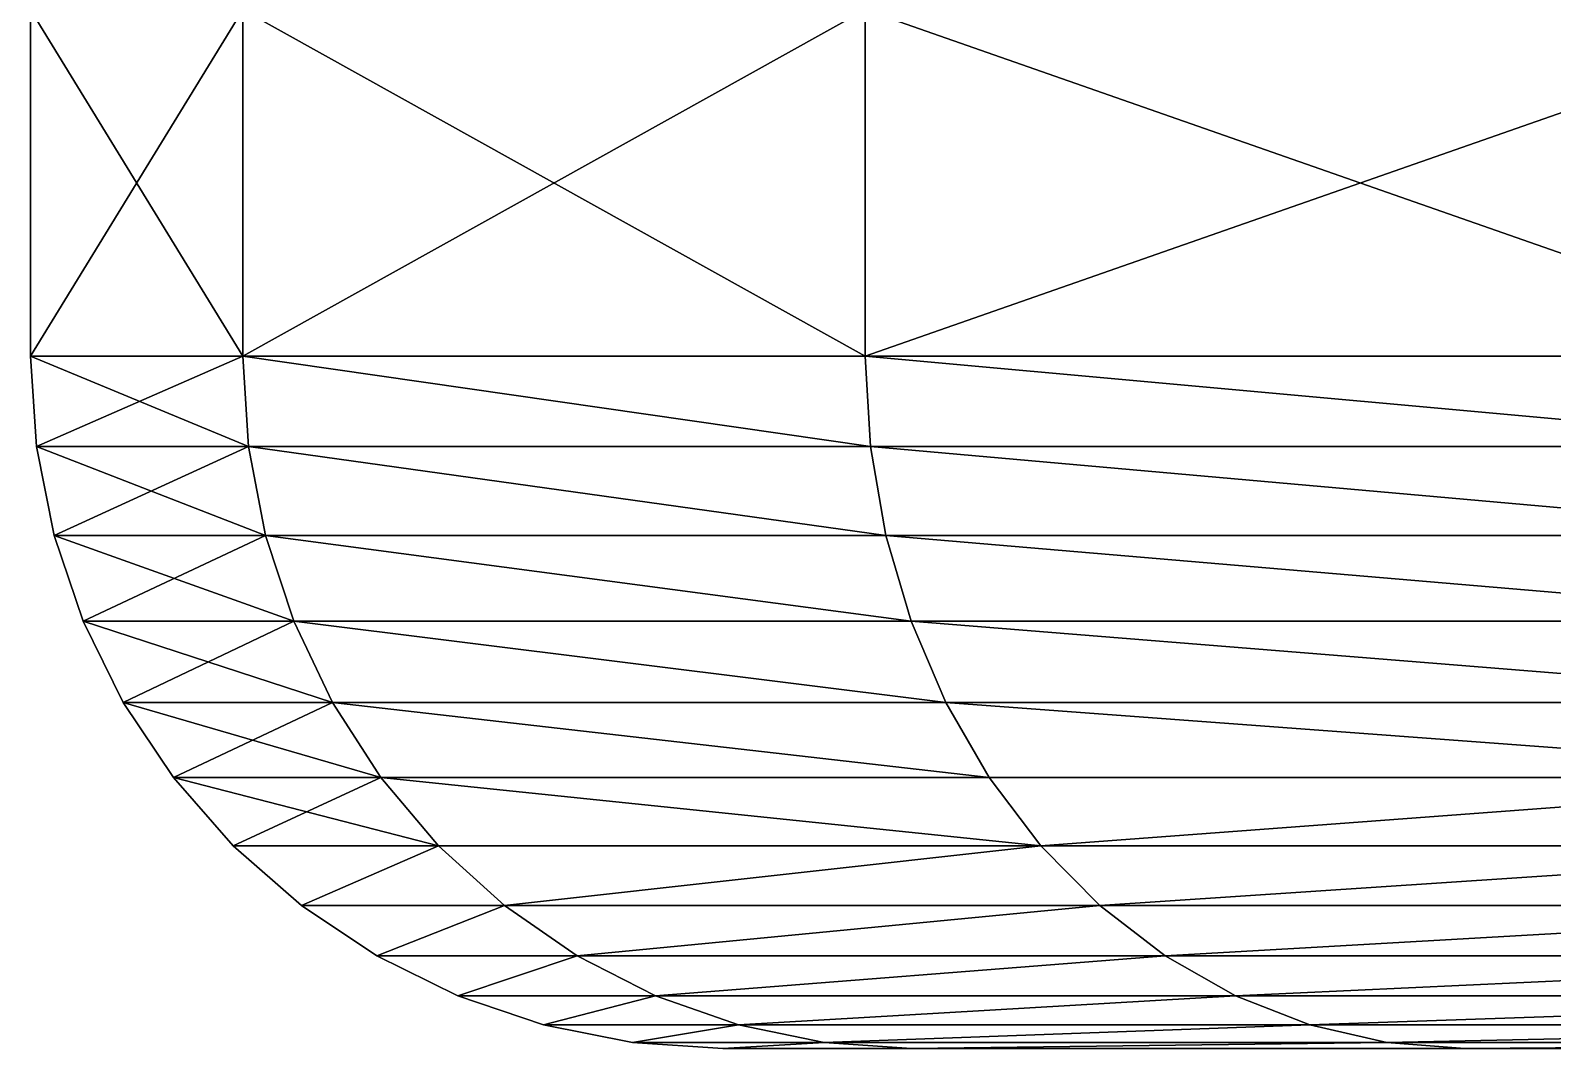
# Model space of a CAD drawing. Header units: millimetres. Extents: x 792 to 981, y 271 to 417.
# Drawn here: x 869.886 to 872.084, y 317.434 to 318.904 of the extents above; entities that cross this region are included whole.
import ezdxf

# ---------------------------------------------------------------- set-up
doc = ezdxf.new("R2010")
doc.units = ezdxf.units.MM

msp = doc.modelspace()

# ---------------------------------------------------------------- linework, layer by layer
at = {"extrusion": (-3.06162e-16, -1, -1.83697e-16)}
for p, q in [((869.8857, 318.934, 56.5), (869.8857, 318.434, 56.5)), ((870.1923, 318.934, 58.8294), (870.1923, 318.434, 58.8294)), ((870.1923, 318.934, 54.1706), (870.1923, 318.434, 54.1706)), ((871.0914, 318.934, 52), (871.0914, 318.434, 52)), ((871.0914, 318.934, 61), (871.0914, 318.434, 61)), ((869.8857, 318.434, 56.5), (869.8942, 318.3035, 56.5)), ((869.8857, 318.434, 56.5), (870.1923, 318.434, 54.1706)), ((870.1923, 318.434, 58.8294), (869.8857, 318.434, 56.5)), ((870.2006, 318.3035, 54.1728), (870.1923, 318.434, 54.1706)), ((870.2006, 318.3035, 58.8272), (870.1923, 318.434, 58.8294)), ((870.1923, 318.434, 54.1706), (871.0914, 318.434, 52)), ((871.0914, 318.434, 61), (870.1923, 318.434, 58.8294)), ((871.0988, 318.3035, 60.9957), (871.0914, 318.434, 61)), ((871.0988, 318.3035, 52.0043), (871.0914, 318.434, 52)), ((872.5217, 318.434, 62.864), (871.0914, 318.434, 61)), ((871.0914, 318.434, 52), (872.5217, 318.434, 50.136)), ((869.8942, 318.3035, 56.5), (869.9197, 318.1752, 56.5)), ((869.8942, 318.3035, 56.5), (870.2006, 318.3035, 54.1728)), ((870.2006, 318.3035, 58.8272), (869.8942, 318.3035, 56.5)), ((870.2252, 318.1752, 54.1794), (870.2006, 318.3035, 54.1728)), ((871.0988, 318.3035, 60.9957), (870.2006, 318.3035, 58.8272)), ((870.2252, 318.1752, 58.8206), (870.2006, 318.3035, 58.8272)), ((870.2006, 318.3035, 54.1728), (871.0988, 318.3035, 52.0043)), ((871.0988, 318.3035, 52.0043), (872.5278, 318.3035, 50.1421)), ((872.5278, 318.3035, 62.8579), (871.0988, 318.3035, 60.9957)), ((871.1209, 318.1752, 60.983), (871.0988, 318.3035, 60.9957)), ((871.1209, 318.1752, 52.017), (871.0988, 318.3035, 52.0043)), ((869.9197, 318.1752, 56.5), (870.2252, 318.1752, 54.1794)), ((870.2252, 318.1752, 58.8206), (869.9197, 318.1752, 56.5)), ((869.9197, 318.1752, 56.5), (869.9618, 318.0514, 56.5)), ((870.2252, 318.1752, 54.1794), (871.1209, 318.1752, 52.017)), ((871.1209, 318.1752, 60.983), (870.2252, 318.1752, 58.8206)), ((870.2659, 318.0514, 58.8097), (870.2252, 318.1752, 58.8206)), ((870.2659, 318.0514, 54.1903), (870.2252, 318.1752, 54.1794)), ((871.1209, 318.1752, 52.017), (872.5458, 318.1752, 50.1601)), ((872.5458, 318.1752, 62.8399), (871.1209, 318.1752, 60.983)), ((871.1574, 318.0514, 60.9619), (871.1209, 318.1752, 60.983)), ((871.1574, 318.0514, 52.0381), (871.1209, 318.1752, 52.017)), ((869.9618, 318.0514, 56.5), (870.2659, 318.0514, 54.1903)), ((869.9618, 318.0514, 56.5), (870.0196, 317.934, 56.5)), ((870.2659, 318.0514, 58.8097), (869.9618, 318.0514, 56.5)), ((870.3217, 317.934, 54.2053), (870.2659, 318.0514, 54.1903)), ((870.2659, 318.0514, 54.1903), (871.1574, 318.0514, 52.0381)), ((871.1574, 318.0514, 60.9619), (870.2659, 318.0514, 58.8097)), ((870.3217, 317.934, 58.7947), (870.2659, 318.0514, 58.8097)), ((871.2075, 317.934, 52.067), (871.1574, 318.0514, 52.0381)), ((871.1574, 318.0514, 52.0381), (872.5755, 318.0514, 50.1899)), ((872.5755, 318.0514, 62.8101), (871.1574, 318.0514, 60.9619)), ((871.2075, 317.934, 60.933), (871.1574, 318.0514, 60.9619)), ((870.0196, 317.934, 56.5), (870.3217, 317.934, 54.2053)), ((870.3217, 317.934, 58.7947), (870.0196, 317.934, 56.5)), ((870.0196, 317.934, 56.5), (870.0923, 317.8253, 56.5)), ((870.3919, 317.8253, 54.2241), (870.3217, 317.934, 54.2053)), ((871.2075, 317.934, 60.933), (870.3217, 317.934, 58.7947)), ((870.3919, 317.8253, 58.7759), (870.3217, 317.934, 58.7947)), ((870.3217, 317.934, 54.2053), (871.2075, 317.934, 52.067)), ((871.2704, 317.8253, 52.1033), (871.2075, 317.934, 52.067)), ((872.6164, 317.934, 62.7692), (871.2075, 317.934, 60.933)), ((871.2704, 317.8253, 60.8967), (871.2075, 317.934, 60.933)), ((871.2075, 317.934, 52.067), (872.6164, 317.934, 50.2308)), ((870.0923, 317.8253, 56.5), (870.3919, 317.8253, 54.2241)), ((870.0923, 317.8253, 56.5), (870.1786, 317.7269, 56.5)), ((870.3919, 317.8253, 58.7759), (870.0923, 317.8253, 56.5)), ((870.3919, 317.8253, 54.2241), (871.2704, 317.8253, 52.1033)), ((870.4752, 317.7269, 54.2464), (870.3919, 317.8253, 54.2241)), ((871.2704, 317.8253, 60.8967), (870.3919, 317.8253, 58.7759)), ((870.4752, 317.7269, 58.7536), (870.3919, 317.8253, 58.7759)), ((871.2704, 317.8253, 52.1033), (872.6678, 317.8253, 50.2822)), ((872.6678, 317.8253, 62.7178), (871.2704, 317.8253, 60.8967)), ((871.3451, 317.7269, 60.8536), (871.2704, 317.8253, 60.8967)), ((871.3451, 317.7269, 52.1464), (871.2704, 317.8253, 52.1033)), ((870.1786, 317.7269, 56.5), (870.2769, 317.6407, 56.5)), ((870.1786, 317.7269, 56.5), (870.4752, 317.7269, 54.2464)), ((870.4752, 317.7269, 58.7536), (870.1786, 317.7269, 56.5)), ((870.5702, 317.6407, 54.2719), (870.4752, 317.7269, 54.2464)), ((870.4752, 317.7269, 54.2464), (871.3451, 317.7269, 52.1464)), ((871.3451, 317.7269, 60.8536), (870.4752, 317.7269, 58.7536)), ((870.5702, 317.6407, 58.7281), (870.4752, 317.7269, 58.7536)), ((871.4303, 317.6407, 52.1956), (871.3451, 317.7269, 52.1464)), ((871.3451, 317.7269, 52.1464), (872.7288, 317.7269, 50.3431)), ((872.7288, 317.7269, 62.6569), (871.3451, 317.7269, 60.8536)), ((871.4303, 317.6407, 60.8044), (871.3451, 317.7269, 60.8536)), ((870.2769, 317.6407, 56.5), (870.3857, 317.568, 56.5)), ((870.5702, 317.6407, 58.7281), (870.2769, 317.6407, 56.5)), ((870.2769, 317.6407, 56.5), (870.5702, 317.6407, 54.2719)), ((870.5702, 317.6407, 54.2719), (871.4303, 317.6407, 52.1956)), ((870.6753, 317.568, 54.3), (870.5702, 317.6407, 54.2719)), ((871.4303, 317.6407, 60.8044), (870.5702, 317.6407, 58.7281)), ((870.6753, 317.568, 58.7), (870.5702, 317.6407, 58.7281)), ((871.5244, 317.568, 52.25), (871.4303, 317.6407, 52.1956)), ((871.4303, 317.6407, 52.1956), (872.7984, 317.6407, 50.4127)), ((872.7984, 317.6407, 62.5873), (871.4303, 317.6407, 60.8044)), ((871.5244, 317.568, 60.75), (871.4303, 317.6407, 60.8044)), ((870.3857, 317.568, 56.5), (870.6753, 317.568, 54.3)), ((870.3857, 317.568, 56.5), (870.503, 317.5102, 56.5)), ((870.6753, 317.568, 58.7), (870.3857, 317.568, 56.5)), ((871.5244, 317.568, 60.75), (870.6753, 317.568, 58.7)), ((870.7886, 317.5102, 58.6696), (870.6753, 317.568, 58.7)), ((870.7886, 317.5102, 54.3304), (870.6753, 317.568, 54.3)), ((870.6753, 317.568, 54.3), (871.5244, 317.568, 52.25)), ((871.626, 317.5102, 52.3087), (871.5244, 317.568, 52.25)), ((871.5244, 317.568, 52.25), (872.8753, 317.568, 50.4896)), ((872.8753, 317.568, 62.5104), (871.5244, 317.568, 60.75)), ((871.626, 317.5102, 60.6913), (871.5244, 317.568, 60.75)), ((870.503, 317.5102, 56.5), (870.7886, 317.5102, 54.3304)), ((870.503, 317.5102, 56.5), (870.6268, 317.4681, 56.5)), ((870.7886, 317.5102, 58.6696), (870.503, 317.5102, 56.5)), ((870.7886, 317.5102, 54.3304), (871.626, 317.5102, 52.3087)), ((870.9083, 317.4681, 54.3625), (870.7886, 317.5102, 54.3304)), ((871.626, 317.5102, 60.6913), (870.7886, 317.5102, 58.6696)), ((870.9083, 317.4681, 58.6375), (870.7886, 317.5102, 58.6696)), ((871.626, 317.5102, 52.3087), (872.9582, 317.5102, 50.5725)), ((872.9582, 317.5102, 62.4275), (871.626, 317.5102, 60.6913)), ((871.7333, 317.4681, 60.6294), (871.626, 317.5102, 60.6913)), ((871.7333, 317.4681, 52.3706), (871.626, 317.5102, 52.3087)), ((870.6268, 317.4681, 56.5), (870.7551, 317.4426, 56.5)), ((870.6268, 317.4681, 56.5), (870.9083, 317.4681, 54.3625)), ((870.9083, 317.4681, 58.6375), (870.6268, 317.4681, 56.5)), ((870.9083, 317.4681, 54.3625), (871.7333, 317.4681, 52.3706)), ((871.0322, 317.4426, 54.3957), (870.9083, 317.4681, 54.3625)), ((871.7333, 317.4681, 60.6294), (870.9083, 317.4681, 58.6375)), ((871.0322, 317.4426, 58.6043), (870.9083, 317.4681, 58.6375)), ((871.7333, 317.4681, 52.3706), (873.0458, 317.4681, 50.6601)), ((871.8444, 317.4426, 52.4347), (871.7333, 317.4681, 52.3706)), ((873.0458, 317.4681, 62.3399), (871.7333, 317.4681, 60.6294)), ((871.8444, 317.4426, 60.5653), (871.7333, 317.4681, 60.6294)), ((870.7551, 317.4426, 56.5), (871.0322, 317.4426, 54.3957)), ((870.7551, 317.4426, 56.5), (870.8857, 317.434, 56.5)), ((871.0322, 317.4426, 58.6043), (870.7551, 317.4426, 56.5)), ((870.8857, 317.434, 56.5), (871.1583, 317.434, 54.4294)), ((871.1583, 317.434, 58.5706), (870.8857, 317.434, 56.5)), ((871.0322, 317.4426, 54.3957), (871.8444, 317.4426, 52.4347)), ((871.1583, 317.434, 54.4294), (871.0322, 317.4426, 54.3957)), ((871.8444, 317.4426, 60.5653), (871.0322, 317.4426, 58.6043)), ((871.1583, 317.434, 58.5706), (871.0322, 317.4426, 58.6043)), ((871.1583, 317.434, 54.4294), (871.9575, 317.434, 52.5)), ((871.9575, 317.434, 60.5), (871.1583, 317.434, 58.5706)), ((871.9575, 317.434, 52.5), (871.8444, 317.4426, 52.4347)), ((871.8444, 317.4426, 52.4347), (873.1365, 317.4426, 50.7508)), ((873.1365, 317.4426, 62.2492), (871.8444, 317.4426, 60.5653)), ((871.9575, 317.434, 60.5), (871.8444, 317.4426, 60.5653)), ((871.8943, 317.434, 56.5), (872.1325, 317.434, 54.6905)), ((872.1325, 317.434, 58.3095), (871.8943, 317.434, 56.5)), ((873.2288, 317.434, 62.1569), (871.9575, 317.434, 60.5)), ((871.9575, 317.434, 52.5), (873.2288, 317.434, 50.8431))]:
    msp.add_line(p, q, dxfattribs=at)

# ---------------------------------------------------------------- meshes
at = {"color": 160, "true_color": 0x3232ff}
mesh = msp.add_polyface(dxfattribs=at)
corners = [(869.8857, 318.934, 56.5), (870.1923, 318.434, 58.8294), (870.1923, 318.934, 58.8294), (869.8857, 318.434, 56.5)]
mesh.append_faces([[corners[k] for k in face] for face in [(0, 1, 2), (1, 0, 3)]], dxfattribs={"vtx0": -1, "color": 160})
mesh = msp.add_polyface(dxfattribs=at)
corners = [(870.1923, 318.934, 54.1706), (869.8857, 318.434, 56.5), (869.8857, 318.934, 56.5), (870.1923, 318.434, 54.1706)]
mesh.append_faces([[corners[k] for k in face] for face in [(0, 1, 2), (1, 0, 3)]], dxfattribs={"vtx0": -1, "color": 160})
mesh = msp.add_polyface(dxfattribs=at)
corners = [(870.1923, 318.934, 58.8294), (871.0914, 318.434, 61), (871.0914, 318.934, 61), (870.1923, 318.434, 58.8294)]
mesh.append_faces([[corners[k] for k in face] for face in [(0, 1, 2), (1, 0, 3)]], dxfattribs={"vtx0": -1, "color": 160})
mesh = msp.add_polyface(dxfattribs=at)
corners = [(871.0914, 318.934, 52), (870.1923, 318.434, 54.1706), (870.1923, 318.934, 54.1706), (871.0914, 318.434, 52)]
mesh.append_faces([[corners[k] for k in face] for face in [(0, 1, 2), (1, 0, 3)]], dxfattribs={"vtx0": -1, "color": 160})
mesh = msp.add_polyface(dxfattribs=at)
corners = [(872.5217, 318.934, 50.136), (871.0914, 318.434, 52), (871.0914, 318.934, 52), (872.5217, 318.434, 50.136)]
mesh.append_faces([[corners[k] for k in face] for face in [(0, 1, 2), (1, 0, 3)]], dxfattribs={"vtx0": -1, "color": 160})
mesh = msp.add_polyface(dxfattribs=at)
corners = [(871.0914, 318.934, 61), (872.5217, 318.434, 62.864), (872.5217, 318.934, 62.864), (871.0914, 318.434, 61)]
mesh.append_faces([[corners[k] for k in face] for face in [(0, 1, 2), (1, 0, 3)]], dxfattribs={"vtx0": -1, "color": 160})
mesh = msp.add_polyface(dxfattribs=at)
corners = [(870.1923, 318.434, 54.1706), (869.8942, 318.3035, 56.5), (869.8857, 318.434, 56.5), (870.2006, 318.3035, 54.1728)]
mesh.append_faces([[corners[k] for k in face] for face in [(0, 1, 2), (1, 0, 3)]], dxfattribs={"vtx0": -1, "color": 160})
mesh = msp.add_polyface(dxfattribs=at)
corners = [(869.8857, 318.434, 56.5), (870.2006, 318.3035, 58.8272), (870.1923, 318.434, 58.8294), (869.8942, 318.3035, 56.5)]
mesh.append_faces([[corners[k] for k in face] for face in [(0, 1, 2), (1, 0, 3)]], dxfattribs={"vtx0": -1, "color": 160})
mesh = msp.add_polyface(dxfattribs=at)
corners = [(870.1923, 318.434, 54.1706), (871.0988, 318.3035, 52.0043), (870.2006, 318.3035, 54.1728), (871.0914, 318.434, 52)]
mesh.append_faces([[corners[k] for k in face] for face in [(0, 1, 2), (1, 0, 3)]], dxfattribs={"vtx0": -1, "color": 160})
mesh = msp.add_polyface(dxfattribs=at)
corners = [(870.1923, 318.434, 58.8294), (871.0988, 318.3035, 60.9957), (871.0914, 318.434, 61), (870.2006, 318.3035, 58.8272)]
mesh.append_faces([[corners[k] for k in face] for face in [(0, 1, 2), (1, 0, 3)]], dxfattribs={"vtx0": -1, "color": 160})
mesh = msp.add_polyface(dxfattribs=at)
corners = [(871.0914, 318.434, 52), (872.5278, 318.3035, 50.1421), (871.0988, 318.3035, 52.0043), (872.5217, 318.434, 50.136)]
mesh.append_faces([[corners[k] for k in face] for face in [(0, 1, 2), (1, 0, 3)]], dxfattribs={"vtx0": -1, "color": 160})
mesh = msp.add_polyface(dxfattribs=at)
corners = [(871.0914, 318.434, 61), (872.5278, 318.3035, 62.8579), (872.5217, 318.434, 62.864), (871.0988, 318.3035, 60.9957)]
mesh.append_faces([[corners[k] for k in face] for face in [(0, 1, 2), (1, 0, 3)]], dxfattribs={"vtx0": -1, "color": 160})
mesh = msp.add_polyface(dxfattribs=at)
corners = [(870.2006, 318.3035, 54.1728), (869.9197, 318.1752, 56.5), (869.8942, 318.3035, 56.5), (870.2252, 318.1752, 54.1794)]
mesh.append_faces([[corners[k] for k in face] for face in [(0, 1, 2), (1, 0, 3)]], dxfattribs={"vtx0": -1, "color": 160})
mesh = msp.add_polyface(dxfattribs=at)
corners = [(869.8942, 318.3035, 56.5), (870.2252, 318.1752, 58.8206), (870.2006, 318.3035, 58.8272), (869.9197, 318.1752, 56.5)]
mesh.append_faces([[corners[k] for k in face] for face in [(0, 1, 2), (1, 0, 3)]], dxfattribs={"vtx0": -1, "color": 160})
mesh = msp.add_polyface(dxfattribs=at)
corners = [(870.2006, 318.3035, 54.1728), (871.1209, 318.1752, 52.017), (870.2252, 318.1752, 54.1794), (871.0988, 318.3035, 52.0043)]
mesh.append_faces([[corners[k] for k in face] for face in [(0, 1, 2), (1, 0, 3)]], dxfattribs={"vtx0": -1, "color": 160})
mesh = msp.add_polyface(dxfattribs=at)
corners = [(870.2006, 318.3035, 58.8272), (871.1209, 318.1752, 60.983), (871.0988, 318.3035, 60.9957), (870.2252, 318.1752, 58.8206)]
mesh.append_faces([[corners[k] for k in face] for face in [(0, 1, 2), (1, 0, 3)]], dxfattribs={"vtx0": -1, "color": 160})
mesh = msp.add_polyface(dxfattribs=at)
corners = [(871.0988, 318.3035, 52.0043), (872.5458, 318.1752, 50.1601), (871.1209, 318.1752, 52.017), (872.5278, 318.3035, 50.1421)]
mesh.append_faces([[corners[k] for k in face] for face in [(0, 1, 2), (1, 0, 3)]], dxfattribs={"vtx0": -1, "color": 160})
mesh = msp.add_polyface(dxfattribs=at)
corners = [(871.0988, 318.3035, 60.9957), (872.5458, 318.1752, 62.8399), (872.5278, 318.3035, 62.8579), (871.1209, 318.1752, 60.983)]
mesh.append_faces([[corners[k] for k in face] for face in [(0, 1, 2), (1, 0, 3)]], dxfattribs={"vtx0": -1, "color": 160})
mesh = msp.add_polyface(dxfattribs=at)
corners = [(870.2252, 318.1752, 54.1794), (869.9618, 318.0514, 56.5), (869.9197, 318.1752, 56.5), (870.2659, 318.0514, 54.1903)]
mesh.append_faces([[corners[k] for k in face] for face in [(0, 1, 2), (1, 0, 3)]], dxfattribs={"vtx0": -1, "color": 160})
mesh = msp.add_polyface(dxfattribs=at)
corners = [(869.9197, 318.1752, 56.5), (870.2659, 318.0514, 58.8097), (870.2252, 318.1752, 58.8206), (869.9618, 318.0514, 56.5)]
mesh.append_faces([[corners[k] for k in face] for face in [(0, 1, 2), (1, 0, 3)]], dxfattribs={"vtx0": -1, "color": 160})
mesh = msp.add_polyface(dxfattribs=at)
corners = [(870.2252, 318.1752, 54.1794), (871.1574, 318.0514, 52.0381), (870.2659, 318.0514, 54.1903), (871.1209, 318.1752, 52.017)]
mesh.append_faces([[corners[k] for k in face] for face in [(0, 1, 2), (1, 0, 3)]], dxfattribs={"vtx0": -1, "color": 160})
mesh = msp.add_polyface(dxfattribs=at)
corners = [(870.2252, 318.1752, 58.8206), (871.1574, 318.0514, 60.9619), (871.1209, 318.1752, 60.983), (870.2659, 318.0514, 58.8097)]
mesh.append_faces([[corners[k] for k in face] for face in [(0, 1, 2), (1, 0, 3)]], dxfattribs={"vtx0": -1, "color": 160})
mesh = msp.add_polyface(dxfattribs=at)
corners = [(871.1209, 318.1752, 52.017), (872.5755, 318.0514, 50.1899), (871.1574, 318.0514, 52.0381), (872.5458, 318.1752, 50.1601)]
mesh.append_faces([[corners[k] for k in face] for face in [(0, 1, 2), (1, 0, 3)]], dxfattribs={"vtx0": -1, "color": 160})
mesh = msp.add_polyface(dxfattribs=at)
corners = [(871.1209, 318.1752, 60.983), (872.5755, 318.0514, 62.8101), (872.5458, 318.1752, 62.8399), (871.1574, 318.0514, 60.9619)]
mesh.append_faces([[corners[k] for k in face] for face in [(0, 1, 2), (1, 0, 3)]], dxfattribs={"vtx0": -1, "color": 160})
mesh = msp.add_polyface(dxfattribs=at)
corners = [(870.2659, 318.0514, 54.1903), (870.0196, 317.934, 56.5), (869.9618, 318.0514, 56.5), (870.3217, 317.934, 54.2053)]
mesh.append_faces([[corners[k] for k in face] for face in [(0, 1, 2), (1, 0, 3)]], dxfattribs={"vtx0": -1, "color": 160})
mesh = msp.add_polyface(dxfattribs=at)
corners = [(869.9618, 318.0514, 56.5), (870.3217, 317.934, 58.7947), (870.2659, 318.0514, 58.8097), (870.0196, 317.934, 56.5)]
mesh.append_faces([[corners[k] for k in face] for face in [(0, 1, 2), (1, 0, 3)]], dxfattribs={"vtx0": -1, "color": 160})
mesh = msp.add_polyface(dxfattribs=at)
corners = [(870.2659, 318.0514, 54.1903), (871.2075, 317.934, 52.067), (870.3217, 317.934, 54.2053), (871.1574, 318.0514, 52.0381)]
mesh.append_faces([[corners[k] for k in face] for face in [(0, 1, 2), (1, 0, 3)]], dxfattribs={"vtx0": -1, "color": 160})
mesh = msp.add_polyface(dxfattribs=at)
corners = [(870.2659, 318.0514, 58.8097), (871.2075, 317.934, 60.933), (871.1574, 318.0514, 60.9619), (870.3217, 317.934, 58.7947)]
mesh.append_faces([[corners[k] for k in face] for face in [(0, 1, 2), (1, 0, 3)]], dxfattribs={"vtx0": -1, "color": 160})
mesh = msp.add_polyface(dxfattribs=at)
corners = [(871.1574, 318.0514, 52.0381), (872.6164, 317.934, 50.2308), (871.2075, 317.934, 52.067), (872.5755, 318.0514, 50.1899)]
mesh.append_faces([[corners[k] for k in face] for face in [(0, 1, 2), (1, 0, 3)]], dxfattribs={"vtx0": -1, "color": 160})
mesh = msp.add_polyface(dxfattribs=at)
corners = [(871.1574, 318.0514, 60.9619), (872.6164, 317.934, 62.7692), (872.5755, 318.0514, 62.8101), (871.2075, 317.934, 60.933)]
mesh.append_faces([[corners[k] for k in face] for face in [(0, 1, 2), (1, 0, 3)]], dxfattribs={"vtx0": -1, "color": 160})
mesh = msp.add_polyface(dxfattribs=at)
corners = [(870.3217, 317.934, 54.2053), (870.0923, 317.8253, 56.5), (870.0196, 317.934, 56.5), (870.3919, 317.8253, 54.2241)]
mesh.append_faces([[corners[k] for k in face] for face in [(0, 1, 2), (1, 0, 3)]], dxfattribs={"vtx0": -1, "color": 160})
mesh = msp.add_polyface(dxfattribs=at)
corners = [(870.0196, 317.934, 56.5), (870.3919, 317.8253, 58.7759), (870.3217, 317.934, 58.7947), (870.0923, 317.8253, 56.5)]
mesh.append_faces([[corners[k] for k in face] for face in [(0, 1, 2), (1, 0, 3)]], dxfattribs={"vtx0": -1, "color": 160})
mesh = msp.add_polyface(dxfattribs=at)
corners = [(870.3217, 317.934, 54.2053), (871.2704, 317.8253, 52.1033), (870.3919, 317.8253, 54.2241), (871.2075, 317.934, 52.067)]
mesh.append_faces([[corners[k] for k in face] for face in [(0, 1, 2), (1, 0, 3)]], dxfattribs={"vtx0": -1, "color": 160})
mesh = msp.add_polyface(dxfattribs=at)
corners = [(870.3217, 317.934, 58.7947), (871.2704, 317.8253, 60.8967), (871.2075, 317.934, 60.933), (870.3919, 317.8253, 58.7759)]
mesh.append_faces([[corners[k] for k in face] for face in [(0, 1, 2), (1, 0, 3)]], dxfattribs={"vtx0": -1, "color": 160})
mesh = msp.add_polyface(dxfattribs=at)
corners = [(871.2075, 317.934, 52.067), (872.6678, 317.8253, 50.2822), (871.2704, 317.8253, 52.1033), (872.6164, 317.934, 50.2308)]
mesh.append_faces([[corners[k] for k in face] for face in [(0, 1, 2), (1, 0, 3)]], dxfattribs={"vtx0": -1, "color": 160})
mesh = msp.add_polyface(dxfattribs=at)
corners = [(871.2075, 317.934, 60.933), (872.6678, 317.8253, 62.7178), (872.6164, 317.934, 62.7692), (871.2704, 317.8253, 60.8967)]
mesh.append_faces([[corners[k] for k in face] for face in [(0, 1, 2), (1, 0, 3)]], dxfattribs={"vtx0": -1, "color": 160})
mesh = msp.add_polyface(dxfattribs=at)
corners = [(870.3919, 317.8253, 54.2241), (870.1786, 317.7269, 56.5), (870.0923, 317.8253, 56.5), (870.4752, 317.7269, 54.2464)]
mesh.append_faces([[corners[k] for k in face] for face in [(0, 1, 2), (1, 0, 3)]], dxfattribs={"vtx0": -1, "color": 160})
mesh = msp.add_polyface(dxfattribs=at)
corners = [(870.0923, 317.8253, 56.5), (870.4752, 317.7269, 58.7536), (870.3919, 317.8253, 58.7759), (870.1786, 317.7269, 56.5)]
mesh.append_faces([[corners[k] for k in face] for face in [(0, 1, 2), (1, 0, 3)]], dxfattribs={"vtx0": -1, "color": 160})
mesh = msp.add_polyface(dxfattribs=at)
corners = [(870.3919, 317.8253, 54.2241), (871.3451, 317.7269, 52.1464), (870.4752, 317.7269, 54.2464), (871.2704, 317.8253, 52.1033)]
mesh.append_faces([[corners[k] for k in face] for face in [(0, 1, 2), (1, 0, 3)]], dxfattribs={"vtx0": -1, "color": 160})
mesh = msp.add_polyface(dxfattribs=at)
corners = [(870.3919, 317.8253, 58.7759), (871.3451, 317.7269, 60.8536), (871.2704, 317.8253, 60.8967), (870.4752, 317.7269, 58.7536)]
mesh.append_faces([[corners[k] for k in face] for face in [(0, 1, 2), (1, 0, 3)]], dxfattribs={"vtx0": -1, "color": 160})
mesh = msp.add_polyface(dxfattribs=at)
corners = [(871.3451, 317.7269, 52.1464), (872.6678, 317.8253, 50.2822), (872.7288, 317.7269, 50.3431), (871.2704, 317.8253, 52.1033)]
mesh.append_faces([[corners[k] for k in face] for face in [(0, 1, 2), (1, 0, 3)]], dxfattribs={"vtx0": -1, "color": 160})
mesh = msp.add_polyface(dxfattribs=at)
corners = [(872.6678, 317.8253, 62.7178), (871.3451, 317.7269, 60.8536), (872.7288, 317.7269, 62.6569), (871.2704, 317.8253, 60.8967)]
mesh.append_faces([[corners[k] for k in face] for face in [(0, 1, 2), (1, 0, 3)]], dxfattribs={"vtx0": -1, "color": 160})
mesh = msp.add_polyface(dxfattribs=at)
corners = [(870.2769, 317.6407, 56.5), (870.4752, 317.7269, 54.2464), (870.5702, 317.6407, 54.2719), (870.1786, 317.7269, 56.5)]
mesh.append_faces([[corners[k] for k in face] for face in [(0, 1, 2), (1, 0, 3)]], dxfattribs={"vtx0": -1, "color": 160})
mesh = msp.add_polyface(dxfattribs=at)
corners = [(870.4752, 317.7269, 58.7536), (870.2769, 317.6407, 56.5), (870.5702, 317.6407, 58.7281), (870.1786, 317.7269, 56.5)]
mesh.append_faces([[corners[k] for k in face] for face in [(0, 1, 2), (1, 0, 3)]], dxfattribs={"vtx0": -1, "color": 160})
mesh = msp.add_polyface(dxfattribs=at)
corners = [(870.5702, 317.6407, 54.2719), (871.3451, 317.7269, 52.1464), (871.4303, 317.6407, 52.1956), (870.4752, 317.7269, 54.2464)]
mesh.append_faces([[corners[k] for k in face] for face in [(0, 1, 2), (1, 0, 3)]], dxfattribs={"vtx0": -1, "color": 160})
mesh = msp.add_polyface(dxfattribs=at)
corners = [(871.3451, 317.7269, 60.8536), (870.5702, 317.6407, 58.7281), (871.4303, 317.6407, 60.8044), (870.4752, 317.7269, 58.7536)]
mesh.append_faces([[corners[k] for k in face] for face in [(0, 1, 2), (1, 0, 3)]], dxfattribs={"vtx0": -1, "color": 160})
mesh = msp.add_polyface(dxfattribs=at)
corners = [(871.4303, 317.6407, 52.1956), (872.7288, 317.7269, 50.3431), (872.7984, 317.6407, 50.4127), (871.3451, 317.7269, 52.1464)]
mesh.append_faces([[corners[k] for k in face] for face in [(0, 1, 2), (1, 0, 3)]], dxfattribs={"vtx0": -1, "color": 160})
mesh = msp.add_polyface(dxfattribs=at)
corners = [(872.7288, 317.7269, 62.6569), (871.4303, 317.6407, 60.8044), (872.7984, 317.6407, 62.5873), (871.3451, 317.7269, 60.8536)]
mesh.append_faces([[corners[k] for k in face] for face in [(0, 1, 2), (1, 0, 3)]], dxfattribs={"vtx0": -1, "color": 160})
mesh = msp.add_polyface(dxfattribs=at)
corners = [(870.3857, 317.568, 56.5), (870.5702, 317.6407, 54.2719), (870.6753, 317.568, 54.3), (870.2769, 317.6407, 56.5)]
mesh.append_faces([[corners[k] for k in face] for face in [(0, 1, 2), (1, 0, 3)]], dxfattribs={"vtx0": -1, "color": 160})
mesh = msp.add_polyface(dxfattribs=at)
corners = [(870.5702, 317.6407, 58.7281), (870.3857, 317.568, 56.5), (870.6753, 317.568, 58.7), (870.2769, 317.6407, 56.5)]
mesh.append_faces([[corners[k] for k in face] for face in [(0, 1, 2), (1, 0, 3)]], dxfattribs={"vtx0": -1, "color": 160})
mesh = msp.add_polyface(dxfattribs=at)
corners = [(870.6753, 317.568, 54.3), (871.4303, 317.6407, 52.1956), (871.5244, 317.568, 52.25), (870.5702, 317.6407, 54.2719)]
mesh.append_faces([[corners[k] for k in face] for face in [(0, 1, 2), (1, 0, 3)]], dxfattribs={"vtx0": -1, "color": 160})
mesh = msp.add_polyface(dxfattribs=at)
corners = [(871.4303, 317.6407, 60.8044), (870.6753, 317.568, 58.7), (871.5244, 317.568, 60.75), (870.5702, 317.6407, 58.7281)]
mesh.append_faces([[corners[k] for k in face] for face in [(0, 1, 2), (1, 0, 3)]], dxfattribs={"vtx0": -1, "color": 160})
mesh = msp.add_polyface(dxfattribs=at)
corners = [(871.5244, 317.568, 52.25), (872.7984, 317.6407, 50.4127), (872.8753, 317.568, 50.4896), (871.4303, 317.6407, 52.1956)]
mesh.append_faces([[corners[k] for k in face] for face in [(0, 1, 2), (1, 0, 3)]], dxfattribs={"vtx0": -1, "color": 160})
mesh = msp.add_polyface(dxfattribs=at)
corners = [(872.7984, 317.6407, 62.5873), (871.5244, 317.568, 60.75), (872.8753, 317.568, 62.5104), (871.4303, 317.6407, 60.8044)]
mesh.append_faces([[corners[k] for k in face] for face in [(0, 1, 2), (1, 0, 3)]], dxfattribs={"vtx0": -1, "color": 160})
mesh = msp.add_polyface(dxfattribs=at)
corners = [(870.503, 317.5102, 56.5), (870.6753, 317.568, 54.3), (870.7886, 317.5102, 54.3304), (870.3857, 317.568, 56.5)]
mesh.append_faces([[corners[k] for k in face] for face in [(0, 1, 2), (1, 0, 3)]], dxfattribs={"vtx0": -1, "color": 160})
mesh = msp.add_polyface(dxfattribs=at)
corners = [(870.6753, 317.568, 58.7), (870.503, 317.5102, 56.5), (870.7886, 317.5102, 58.6696), (870.3857, 317.568, 56.5)]
mesh.append_faces([[corners[k] for k in face] for face in [(0, 1, 2), (1, 0, 3)]], dxfattribs={"vtx0": -1, "color": 160})
mesh = msp.add_polyface(dxfattribs=at)
corners = [(870.7886, 317.5102, 54.3304), (871.5244, 317.568, 52.25), (871.626, 317.5102, 52.3087), (870.6753, 317.568, 54.3)]
mesh.append_faces([[corners[k] for k in face] for face in [(0, 1, 2), (1, 0, 3)]], dxfattribs={"vtx0": -1, "color": 160})
mesh = msp.add_polyface(dxfattribs=at)
corners = [(871.5244, 317.568, 60.75), (870.7886, 317.5102, 58.6696), (871.626, 317.5102, 60.6913), (870.6753, 317.568, 58.7)]
mesh.append_faces([[corners[k] for k in face] for face in [(0, 1, 2), (1, 0, 3)]], dxfattribs={"vtx0": -1, "color": 160})
mesh = msp.add_polyface(dxfattribs=at)
corners = [(871.626, 317.5102, 52.3087), (872.8753, 317.568, 50.4896), (872.9582, 317.5102, 50.5725), (871.5244, 317.568, 52.25)]
mesh.append_faces([[corners[k] for k in face] for face in [(0, 1, 2), (1, 0, 3)]], dxfattribs={"vtx0": -1, "color": 160})
mesh = msp.add_polyface(dxfattribs=at)
corners = [(872.8753, 317.568, 62.5104), (871.626, 317.5102, 60.6913), (872.9582, 317.5102, 62.4275), (871.5244, 317.568, 60.75)]
mesh.append_faces([[corners[k] for k in face] for face in [(0, 1, 2), (1, 0, 3)]], dxfattribs={"vtx0": -1, "color": 160})
mesh = msp.add_polyface(dxfattribs=at)
corners = [(870.6268, 317.4681, 56.5), (870.7886, 317.5102, 54.3304), (870.9083, 317.4681, 54.3625), (870.503, 317.5102, 56.5)]
mesh.append_faces([[corners[k] for k in face] for face in [(0, 1, 2), (1, 0, 3)]], dxfattribs={"vtx0": -1, "color": 160})
mesh = msp.add_polyface(dxfattribs=at)
corners = [(870.7886, 317.5102, 58.6696), (870.6268, 317.4681, 56.5), (870.9083, 317.4681, 58.6375), (870.503, 317.5102, 56.5)]
mesh.append_faces([[corners[k] for k in face] for face in [(0, 1, 2), (1, 0, 3)]], dxfattribs={"vtx0": -1, "color": 160})
mesh = msp.add_polyface(dxfattribs=at)
corners = [(870.9083, 317.4681, 54.3625), (871.626, 317.5102, 52.3087), (871.7333, 317.4681, 52.3706), (870.7886, 317.5102, 54.3304)]
mesh.append_faces([[corners[k] for k in face] for face in [(0, 1, 2), (1, 0, 3)]], dxfattribs={"vtx0": -1, "color": 160})
mesh = msp.add_polyface(dxfattribs=at)
corners = [(871.626, 317.5102, 60.6913), (870.9083, 317.4681, 58.6375), (871.7333, 317.4681, 60.6294), (870.7886, 317.5102, 58.6696)]
mesh.append_faces([[corners[k] for k in face] for face in [(0, 1, 2), (1, 0, 3)]], dxfattribs={"vtx0": -1, "color": 160})
mesh = msp.add_polyface(dxfattribs=at)
corners = [(871.7333, 317.4681, 52.3706), (872.9582, 317.5102, 50.5725), (873.0458, 317.4681, 50.6601), (871.626, 317.5102, 52.3087)]
mesh.append_faces([[corners[k] for k in face] for face in [(0, 1, 2), (1, 0, 3)]], dxfattribs={"vtx0": -1, "color": 160})
mesh = msp.add_polyface(dxfattribs=at)
corners = [(872.9582, 317.5102, 62.4275), (871.7333, 317.4681, 60.6294), (873.0458, 317.4681, 62.3399), (871.626, 317.5102, 60.6913)]
mesh.append_faces([[corners[k] for k in face] for face in [(0, 1, 2), (1, 0, 3)]], dxfattribs={"vtx0": -1, "color": 160})
mesh = msp.add_polyface(dxfattribs=at)
corners = [(870.7551, 317.4426, 56.5), (870.9083, 317.4681, 54.3625), (871.0322, 317.4426, 54.3957), (870.6268, 317.4681, 56.5)]
mesh.append_faces([[corners[k] for k in face] for face in [(0, 1, 2), (1, 0, 3)]], dxfattribs={"vtx0": -1, "color": 160})
mesh = msp.add_polyface(dxfattribs=at)
corners = [(870.9083, 317.4681, 58.6375), (870.7551, 317.4426, 56.5), (871.0322, 317.4426, 58.6043), (870.6268, 317.4681, 56.5)]
mesh.append_faces([[corners[k] for k in face] for face in [(0, 1, 2), (1, 0, 3)]], dxfattribs={"vtx0": -1, "color": 160})
mesh = msp.add_polyface(dxfattribs=at)
corners = [(871.0322, 317.4426, 54.3957), (871.7333, 317.4681, 52.3706), (871.8444, 317.4426, 52.4347), (870.9083, 317.4681, 54.3625)]
mesh.append_faces([[corners[k] for k in face] for face in [(0, 1, 2), (1, 0, 3)]], dxfattribs={"vtx0": -1, "color": 160})
mesh = msp.add_polyface(dxfattribs=at)
corners = [(871.7333, 317.4681, 60.6294), (871.0322, 317.4426, 58.6043), (871.8444, 317.4426, 60.5653), (870.9083, 317.4681, 58.6375)]
mesh.append_faces([[corners[k] for k in face] for face in [(0, 1, 2), (1, 0, 3)]], dxfattribs={"vtx0": -1, "color": 160})
mesh = msp.add_polyface(dxfattribs=at)
corners = [(871.8444, 317.4426, 52.4347), (873.0458, 317.4681, 50.6601), (873.1365, 317.4426, 50.7508), (871.7333, 317.4681, 52.3706)]
mesh.append_faces([[corners[k] for k in face] for face in [(0, 1, 2), (1, 0, 3)]], dxfattribs={"vtx0": -1, "color": 160})
mesh = msp.add_polyface(dxfattribs=at)
corners = [(873.0458, 317.4681, 62.3399), (871.8444, 317.4426, 60.5653), (873.1365, 317.4426, 62.2492), (871.7333, 317.4681, 60.6294)]
mesh.append_faces([[corners[k] for k in face] for face in [(0, 1, 2), (1, 0, 3)]], dxfattribs={"vtx0": -1, "color": 160})
mesh = msp.add_polyface(dxfattribs=at)
corners = [(870.8857, 317.434, 56.5), (871.0322, 317.4426, 54.3957), (871.1583, 317.434, 54.4294), (870.7551, 317.4426, 56.5)]
mesh.append_faces([[corners[k] for k in face] for face in [(0, 1, 2), (1, 0, 3)]], dxfattribs={"vtx0": -1, "color": 160})
mesh = msp.add_polyface(dxfattribs=at)
corners = [(871.0322, 317.4426, 58.6043), (870.8857, 317.434, 56.5), (871.1583, 317.434, 58.5706), (870.7551, 317.4426, 56.5)]
mesh.append_faces([[corners[k] for k in face] for face in [(0, 1, 2), (1, 0, 3)]], dxfattribs={"vtx0": -1, "color": 160})
mesh = msp.add_polyface(dxfattribs=at)
corners = [(886.6131, 317.434, 58.5706), (886.6131, 317.434, 54.4294), (886.8857, 317.434, 56.5), (885.8139, 317.434, 60.5), (885.877, 317.434, 56.5), (885.6388, 317.434, 58.3095), (884.5425, 317.434, 62.1569), (884.9404, 317.434, 59.9957), (883.8293, 317.434, 61.4436), (882.8857, 317.434, 63.4282), (882.3814, 317.434, 62.5547), (880.9562, 317.434, 64.2274), (880.6952, 317.434, 63.2531), (878.8857, 317.434, 64.5), (878.8857, 317.434, 63.4914), (876.8151, 317.434, 64.2274), (877.0762, 317.434, 63.2531), (875.39, 317.434, 62.5547), (874.8857, 317.434, 63.4282), (873.942, 317.434, 61.4436), (873.2288, 317.434, 62.1569), (872.831, 317.434, 59.9957), (871.9575, 317.434, 60.5), (872.1325, 317.434, 58.3095), (871.8943, 317.434, 56.5), (871.1583, 317.434, 58.5706), (885.8139, 317.434, 52.5), (885.6388, 317.434, 54.6905), (884.5425, 317.434, 50.8431), (884.9404, 317.434, 53.0043), (883.8293, 317.434, 51.5564), (882.8857, 317.434, 49.5718), (882.3814, 317.434, 50.4453), (880.9562, 317.434, 48.7726), (880.6952, 317.434, 49.7469), (878.8857, 317.434, 48.5), (878.8857, 317.434, 49.5086), (877.0762, 317.434, 49.7469), (876.8151, 317.434, 48.7726), (875.39, 317.434, 50.4453), (874.8857, 317.434, 49.5718), (873.942, 317.434, 51.5564), (873.2288, 317.434, 50.8431), (872.831, 317.434, 53.0043), (871.9575, 317.434, 52.5), (872.1325, 317.434, 54.6905), (871.1583, 317.434, 54.4294), (870.8857, 317.434, 56.5)]
mesh.append_faces([[corners[k] for k in face] for face in [(0, 1, 2), (46, 25, 47)]], dxfattribs={"vtx0": -1, "color": 160})
mesh.append_faces([[corners[k] for k in face] for face in [(4, 3, 5), (5, 6, 7), (7, 6, 8), (8, 9, 10), (10, 11, 12), (12, 13, 14), (14, 15, 16), (16, 15, 17), (17, 18, 19), (19, 20, 21), (21, 22, 23), (23, 22, 24), (26, 27, 28), (28, 30, 31), (31, 32, 33), (33, 34, 35), (35, 37, 38), (38, 39, 40), (40, 41, 42), (42, 43, 44), (44, 24, 46)]], dxfattribs={"vtx0": -1, "vtx1": -1, "color": 160})
mesh.append_faces([[corners[k] for k in face] for face in [(1, 3, 4), (46, 24, 25)]], dxfattribs={"vtx0": -1, "vtx1": -1, "vtx2": -1, "color": 160})
mesh.append_faces([[corners[k] for k in face] for face in [(1, 0, 3), (5, 3, 6), (8, 6, 9), (10, 9, 11), (12, 11, 13), (14, 13, 15), (17, 15, 18), (19, 18, 20), (21, 20, 22), (24, 22, 25), (4, 26, 1), (26, 4, 27), (28, 27, 29), (28, 29, 30), (31, 30, 32), (33, 32, 34), (35, 34, 36), (35, 36, 37), (38, 37, 39), (40, 39, 41), (42, 41, 43), (44, 43, 45), (44, 45, 24)]], dxfattribs={"vtx0": -1, "vtx2": -1, "color": 160})
mesh = msp.add_polyface(dxfattribs=at)
corners = [(871.1583, 317.434, 54.4294), (871.8444, 317.4426, 52.4347), (871.9575, 317.434, 52.5), (871.0322, 317.4426, 54.3957)]
mesh.append_faces([[corners[k] for k in face] for face in [(0, 1, 2), (1, 0, 3)]], dxfattribs={"vtx0": -1, "color": 160})
mesh = msp.add_polyface(dxfattribs=at)
corners = [(871.8444, 317.4426, 60.5653), (871.1583, 317.434, 58.5706), (871.9575, 317.434, 60.5), (871.0322, 317.4426, 58.6043)]
mesh.append_faces([[corners[k] for k in face] for face in [(0, 1, 2), (1, 0, 3)]], dxfattribs={"vtx0": -1, "color": 160})
mesh = msp.add_polyface(dxfattribs=at)
corners = [(871.9575, 317.434, 52.5), (873.1365, 317.4426, 50.7508), (873.2288, 317.434, 50.8431), (871.8444, 317.4426, 52.4347)]
mesh.append_faces([[corners[k] for k in face] for face in [(0, 1, 2), (1, 0, 3)]], dxfattribs={"vtx0": -1, "color": 160})
mesh = msp.add_polyface(dxfattribs=at)
corners = [(873.1365, 317.4426, 62.2492), (871.9575, 317.434, 60.5), (873.2288, 317.434, 62.1569), (871.8444, 317.4426, 60.5653)]
mesh.append_faces([[corners[k] for k in face] for face in [(0, 1, 2), (1, 0, 3)]], dxfattribs={"vtx0": -1, "color": 160})
mesh = msp.add_polyface()
corners = [(885.6388, 317.434, 58.3095), (885.6388, 317.434, 54.6905), (885.877, 317.434, 56.5), (884.9404, 317.434, 59.9957), (884.9404, 317.434, 53.0043), (883.8293, 317.434, 61.4436), (883.8293, 317.434, 51.5564), (883.3555, 317.434, 56.5), (883.2032, 317.434, 57.6569), (882.3814, 317.434, 62.5547), (882.7566, 317.434, 58.7349), (882.0463, 317.434, 59.6606), (880.6952, 317.434, 63.2531), (881.1206, 317.434, 60.371), (880.0425, 317.434, 60.8175), (878.8857, 317.434, 63.4914), (878.8857, 317.434, 60.9698), (877.0762, 317.434, 63.2531), (877.7288, 317.434, 60.8175), (876.6508, 317.434, 60.371), (875.39, 317.434, 62.5547), (875.725, 317.434, 59.6606), (875.0147, 317.434, 58.7349), (873.942, 317.434, 61.4436), (874.5682, 317.434, 57.6569), (874.4159, 317.434, 56.5), (883.2032, 317.434, 55.3431), (882.3814, 317.434, 50.4453), (882.7566, 317.434, 54.2651), (882.0463, 317.434, 53.3394), (880.6952, 317.434, 49.7469), (881.1206, 317.434, 52.629), (880.0425, 317.434, 52.1825), (878.8857, 317.434, 49.5086), (878.8857, 317.434, 52.0302), (877.7288, 317.434, 52.1825), (877.0762, 317.434, 49.7469), (876.6508, 317.434, 52.629), (875.39, 317.434, 50.4453), (875.725, 317.434, 53.3394), (875.0147, 317.434, 54.2651), (873.942, 317.434, 51.5564), (874.5682, 317.434, 55.3431), (872.831, 317.434, 59.9957), (872.831, 317.434, 53.0043), (872.1325, 317.434, 58.3095), (872.1325, 317.434, 54.6905), (871.8943, 317.434, 56.5)]
mesh.append_faces([[corners[k] for k in face] for face in [(0, 1, 2), (46, 45, 47)]], dxfattribs={"vtx0": -1})
mesh.append_faces([[corners[k] for k in face] for face in [(1, 3, 4), (4, 5, 6), (7, 5, 8), (8, 9, 10), (10, 9, 11), (11, 12, 13), (13, 12, 14), (14, 15, 16), (16, 17, 18), (18, 17, 19), (19, 20, 21), (21, 20, 22), (22, 23, 24), (24, 23, 25), (6, 26, 27), (26, 6, 7), (27, 29, 30), (30, 32, 33), (33, 35, 36), (36, 37, 38), (38, 40, 41), (41, 43, 44), (44, 45, 46)]], dxfattribs={"vtx0": -1, "vtx1": -1})
mesh.append_faces([[corners[k] for k in face] for face in [(6, 5, 7), (41, 25, 23)]], dxfattribs={"vtx0": -1, "vtx1": -1, "vtx2": -1})
mesh.append_faces([[corners[k] for k in face] for face in [(1, 0, 3), (4, 3, 5), (8, 5, 9), (11, 9, 12), (14, 12, 15), (16, 15, 17), (19, 17, 20), (22, 20, 23), (27, 26, 28), (27, 28, 29), (30, 29, 31), (30, 31, 32), (33, 32, 34), (33, 34, 35), (36, 35, 37), (38, 37, 39), (38, 39, 40), (41, 40, 42), (41, 42, 25), (41, 23, 43), (44, 43, 45)]], dxfattribs={"vtx0": -1, "vtx2": -1})

doc.saveas('drawing.dxf')
